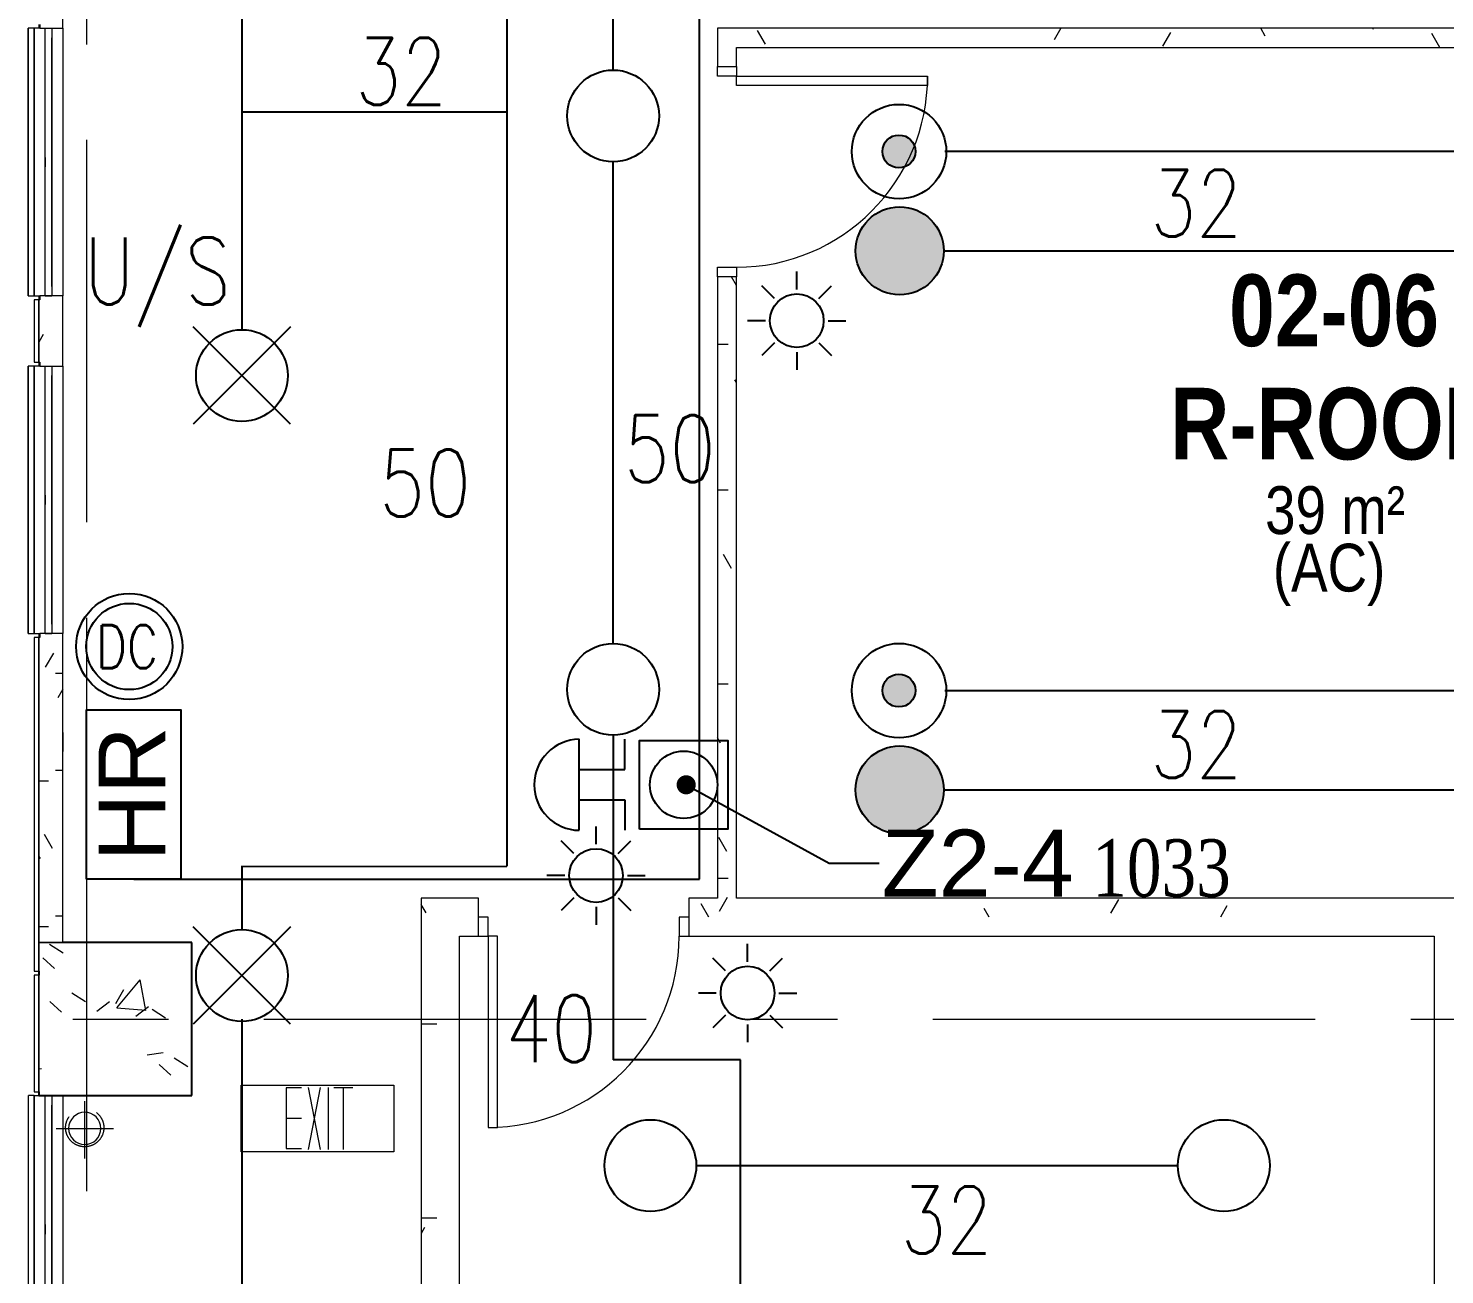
# Model space of a CAD drawing. Header units: millimetres. Extents: x -282761 to 137668, y -273845 to 94451.
# Drawn here: x 81901 to 89311, y -54962 to -48441 of the extents above; entities that cross this region are included whole.
import ezdxf

# ---------------------------------------------------------------- set-up
doc = ezdxf.new("R2010")
doc.units = ezdxf.units.MM
for name, pattern in [('BLK_2 - 1ST__2ND_STOREY_PLAN-archi clean_11 SEPT 2024$0$IDA - Grid Line', [3500, 2000, -500, 500, -500]), ('BLK_2 - 1ST__2ND_STOREY_PLAN-archi clean_11 SEPT 2024$0$IDA - Hidden 065', [537.5, 375, -162.5]), ('HIDDEN2', [4.7625, 3.175, -1.5875])]:
    doc.linetypes.add(name, pattern=pattern)
for name, color, linetype in [('ADRESS', 42, 'Continuous'), ('M-_FIRESPRK_T-', 7, 'Continuous'), ('M-_SPRKBEAM_E-', 12, 'HIDDEN2'), ('M-_SPRKPIEX_E-', 1, 'Continuous'), ('M-FIRE----_E-', 12, 'Continuous'), ('M-FIRE----_E- @ 1', 12, 'Continuous'), ('M-HOSEREEL_E-', 1, 'Continuous'), ('M_HR PIPE', 3, 'Continuous'), ('ROOMNAME', 7, 'Continuous'), ('ZONENAME', 152, 'Continuous')]:
    doc.layers.add(name, color=color, linetype=linetype)
for name, color, linetype, lineweight in [('BLK_2 - 1ST__2ND_STOREY_PLAN-archi clean_11 SEPT 2024$0$0-1', 8, 'Continuous', 5), ('BLK_2 - 1ST__2ND_STOREY_PLAN-archi clean_11 SEPT 2024$0$1599_DB_A_BLK2_HQ_R21-2ND STOREY 20230517--$0$A-_DETA----_ED-1', 8, 'Continuous', 9), ('BLK_2 - 1ST__2ND_STOREY_PLAN-archi clean_11 SEPT 2024$0$1599_DB_A_BLK2_HQ_R21-2ND STOREY 20230517--$0$A-_DOOR----_E', 8, 'Continuous', 9), ('BLK_2 - 1ST__2ND_STOREY_PLAN-archi clean_11 SEPT 2024$0$1599_DB_A_BLK2_HQ_R21-2ND STOREY 20230517--$0$A-_GENM----_M', 8, 'Continuous', 9), ('BLK_2 - 1ST__2ND_STOREY_PLAN-archi clean_11 SEPT 2024$0$1599_DB_A_BLK2_HQ_R21-2ND STOREY 20230517--$0$A-_WALL----_H-1', 8, 'Continuous', 9), ('BLK_2 - 1ST__2ND_STOREY_PLAN-archi clean_11 SEPT 2024$0$1599_DB_A_BLK2_HQ_R21-2ND STOREY 20230517--$0$A-_WALL----_H-2', 8, 'Continuous', 9), ('BLK_2 - 1ST__2ND_STOREY_PLAN-archi clean_11 SEPT 2024$0$1599_DB_A_BLK2_HQ_R21-2ND STOREY 20230517--$0$A-_WIND----_E', 8, 'Continuous', 9), ('BLK_2 - 1ST__2ND_STOREY_PLAN-archi clean_11 SEPT 2024$0$1599_DB_A_BLK2_HQ_R21-2ND STOREY 20230517--$0$E-_LIGT----_E', 8, 'Continuous', 9), ('BLK_2 - 1ST__2ND_STOREY_PLAN-archi clean_11 SEPT 2024$0$1599_DB_A_BLK2_HQ_R21-2ND STOREY 20230517--$0$S-_COLN----_E', 8, 'Continuous', 9), ('BLK_2 - 1ST__2ND_STOREY_PLAN-archi clean_11 SEPT 2024$0$_CATCHMENT_DRAIN', 8, 'Continuous', 0), ('BLK_2 - 1ST__2ND_STOREY_PLAN-archi clean_11 SEPT 2024$0$A-_DETA----_E-2', 8, 'BLK_2 - 1ST__2ND_STOREY_PLAN-archi clean_11 SEPT 2024$0$IDA - Hidden 065', 9), ('BLK_2 - 1ST__2ND_STOREY_PLAN-archi clean_11 SEPT 2024$0$A-_FLOR----_E', 8, 'Continuous', 9), ('BLK_2 - 1ST__2ND_STOREY_PLAN-archi clean_11 SEPT 2024$0$A-_GENM----_M', 8, 'Continuous', 9), ('BLK_2 - 1ST__2ND_STOREY_PLAN-archi clean_11 SEPT 2024$0$A-_WALL----_E', 8, 'Continuous', 9), ('BLK_2 - 1ST__2ND_STOREY_PLAN-archi clean_11 SEPT 2024$0$A-_WALL----_E-1', 8, 'Continuous', 18), ('BLK_2 - 1ST__2ND_STOREY_PLAN-archi clean_11 SEPT 2024$0$A-_WALL----_H-1', 8, 'Continuous', 9), ('BLK_2 - 1ST__2ND_STOREY_PLAN-archi clean_11 SEPT 2024$0$A-_WALL----_H-2', 8, 'Continuous', 9), ('BLK_2 - 1ST__2ND_STOREY_PLAN-archi clean_11 SEPT 2024$0$A-_WALLPRTN_E-1', 8, 'Continuous', 18), ('BLK_2 - 1ST__2ND_STOREY_PLAN-archi clean_11 SEPT 2024$0$A-_WIND----_E', 8, 'Continuous', 9), ('BLK_2 - 1ST__2ND_STOREY_PLAN-archi clean_11 SEPT 2024$0$M-_WATR----_E', 8, 'Continuous', 9), ('BLK_2 - 1ST__2ND_STOREY_PLAN-archi clean_11 SEPT 2024$0$M-_WATR----_E-1', 8, 'Continuous', 9), ('BLK_2 - 1ST__2ND_STOREY_PLAN-archi clean_11 SEPT 2024$0$S-_ANOTGRID_E-1', 8, 'BLK_2 - 1ST__2ND_STOREY_PLAN-archi clean_11 SEPT 2024$0$IDA - Grid Line', 9), ('BLK_2 - 1ST__2ND_STOREY_PLAN-archi clean_11 SEPT 2024$0$S-_COLN----_E', 8, 'Continuous', 9), ('BLK_2 - 1ST__2ND_STOREY_PLAN-archi clean_11 SEPT 2024$0$S-_COLN----_E-1', 8, 'Continuous', 25), ('BLK_2 - 1ST__2ND_STOREY_PLAN-archi clean_11 SEPT 2024$0$S-_COLN----_E-2', 8, 'Continuous', 9)]:
    doc.layers.add(name, color=color, linetype=linetype, lineweight=lineweight)
doc.styles.add('BLK_2 - 1ST__2ND_STOREY_PLAN_12  JUNE 2024$0$Arial Narrow_4', font='ARIALN.TTF', dxfattribs={"height": 375})
doc.styles.add('BLK_2 - 1ST__2ND_STOREY_PLAN_12  JUNE 2024$0$Arial Narrow_B_2', font='ARIALNB.TTF', dxfattribs={"height": 500})
doc.styles.add('Simplex', font='SIMPLEX.shx', dxfattribs={"width": 0.8, "height": 2.5})
doc.styles.get("Standard").update_dxf_attribs({"font": 'arial.ttf'})
doc.styles.add('TIME', font='times.ttf', dxfattribs={"width": 0.8})
doc.styles.add('TW_Romans', font='romans.shx', dxfattribs={"width": 0.8})
doc.dimstyles.new('ROOM', dxfattribs={"dimscale": 1000, "dimtxt": 0.18, "dimasz": 0.18, "dimexe": 0.18, "dimexo": 0.0625, "dimgap": 0.09, "dimtad": 0, "dimtih": 1, "dimtoh": 1, "dimdec": 0, "dimzin": 0, "dimdsep": 46, "dimtxsty": 'Standard', "dimblk": 'OBLIQUE', "dimcen": 0.09, "dimadec": 0, "dimazin": 0, "dimtfac": 1, "dimtdec": 0, "dimtofl": 0, "dimtmove": 0, "dimatfit": 3, "dimldrblk": 'DOT', "dimfxl": 1, "dimtolj": 1, "dimtzin": 0, "dimarcsym": 0})
pattern_1 = [(0, (-41522.25, -42727.71), (1016, 254), [83.82, -678.18, 83.82, -678.18, -4064]), (0, (-41522.25, -42727.71), (1016, 254), [-1524, 83.82, -1440.18, 83.82, -678.18, -1778]), (0, (-41522.25, -42727.71), (1016, 254), [-3810, 83.82, -424.18, 83.82, -1186.18]), (120, (-41141.25, -42600.71), (-727.9705, 752.8818), [83.82, -678.18, 83.82, -678.18, -4064]), (120, (-41141.25, -42600.71), (-727.9705, 752.8818), [-1524, 83.82, -1440.18, 83.82, -678.18, -1778]), (120, (-41141.25, -42600.71), (-727.9705, 752.8818), [-3810, 83.82, -424.18, 83.82, -1186.18]), (240, (-41014.25, -42092.71), (-288.0295, -1006.8818), [83.82, -678.18, 83.82, -678.18, -4064]), (240, (-41014.25, -42092.71), (-288.0295, -1006.8818), [-1524, 83.82, -1440.18, 83.82, -678.18, -1778]), (240, (-41014.25, -42092.71), (-288.0295, -1006.8818), [-3810, 83.82, -424.18, 83.82, -1186.18])]

# ---------------------------------------------------------------- blocks, each defined once
blk = doc.blocks.new('fire0101')
at = {"color": 0, "linetype": 'Continuous'}
blk.add_circle((0, 0), 100, dxfattribs=at)
blk = doc.blocks.new('Under B spk')
for p, q in [((318.2, -318.2), (-318.2, 318.2)), ((318.2, 318.2), (-318.2, -318.2))]:
    blk.add_line(p, q)
blk.add_circle((0, 0), 300)
blk = doc.blocks.new('Call Point')
at = {"layer": 'M-FIRE----_E-'}
blk.add_lwpolyline([(-231.3, 462.7), (231.3, 462.7), (231.3, 0), (-231.3, 0)], close=True, dxfattribs=at)
for radius in [176.3, 13.1]:
    blk.add_circle((0, 231.3), radius, dxfattribs=at)
blk = doc.blocks.new('Alarm Bell')
at = {"layer": 'M-FIRE----_E-'}
for p, q in [((-238.2, 0), (238.2, 0)), ((79.4, 0), (79.4, -238.2)), ((-79.4, 0), (-79.4, -238.2)), ((-79.4, -238.2), (-238.2, -238.2)), ((79.4, -238.2), (238.2, -238.2))]:
    blk.add_line(p, q, dxfattribs=at)
blk.add_arc((0, -2.9), 238.2, 0.69701, 179.30299, dxfattribs=at)
blk = doc.blocks.new('*U15')
at = {"layer": 'M-FIRE----_E-'}
blk.add_line((-33.1, -33.1), (33.1, 33.1), dxfattribs=at)
blk = doc.blocks.new('*U14')
at = {"layer": 'M-FIRE----_E-', "color": 0, "linetype": 'ByBlock', "lineweight": -2, "transparency": 16777216}
for p, rotation in [((31604, 13668.6), 45), ((31455.1, 13606.9), 90), ((31393.4, 13458), 135), ((31814.6, 13458), 315.0000000000001), ((31455.1, 13309.1), 180), ((31752.9, 13309.1), 270), ((31604, 13247.4), 225.0000000000001)]:
    blk.add_blockref('*U15', p, dxfattribs=dict(at, rotation=rotation))
blk.add_blockref('*U15', (31752.9, 13606.9), dxfattribs=at)
blk = doc.blocks.new('Strobe Light')
at = {"layer": 'M-FIRE----_E-'}
blk.add_circle((0, 0), 140.4, dxfattribs=at)
blk.add_blockref('*U14', (-31604, -13458), dxfattribs=at)
blk = doc.blocks.new('Extinguisher')
at = {"layer": 'M-FIRE----_E-'}
for radius in [185.1, 150.3]:
    blk.add_circle((0, 0), radius, dxfattribs=at)
at = {"color": 7, "style": 'TW_Romans', "width": 0.8}
blk.add_text('DC', height=150, dxfattribs=at).set_placement((-116.1, -75.7))
blk = doc.blocks.new('_Dot')
at = {"color": 0, "linetype": 'ByBlock', "lineweight": -2}
blk.add_line((-0.5, 0), (-1, 0), dxfattribs=at)
at = {"color": 0, "linetype": 'ByBlock', "const_width": 0.5}
blk.add_lwpolyline([(-0.25, 0, 1), (0.25, 0, 1)], format="xyb", close=True, dxfattribs=at)
blk = doc.blocks.new('_Oblique')
at = {"color": 0, "linetype": 'ByBlock', "lineweight": -2}
blk.add_line((-0.5, -0.5), (0.5, 0.5), dxfattribs=at)
blk = doc.blocks.new('HR')
at = {"layer": 'M-HOSEREEL_E-'}
blk.add_lwpolyline([(-443.4, 492.4), (443.4, 492.4), (443.4, 0), (-443.4, 0)], close=True, dxfattribs=at)
blk.add_text('HR', height=350, dxfattribs=at).set_placement((-350, 80))
blk = doc.blocks.new('SPK CONCEALED')
h = blk.add_hatch(color=256)
h.dxf.hatch_style = 1
h.paths.add_polyline_path([(240, 0, 1), (-240, 0, 1)])
at = {"color": 0, "linetype": 'Continuous'}
blk.add_circle((0, 0), 240, dxfattribs=at)
blk = doc.blocks.new('ROYAL')
at = {"ltscale": 0.1}
h = blk.add_hatch(color=1, dxfattribs=at)
h.dxf.hatch_style = 1
h.paths.add_polyline_path([(17, 0.1, 1), (-17.1, 0.1, 1)])
at = {"layer": 'M-_SPRKPIEX_E-', "ltscale": 0.1}
for centre, radius in [((0, 0), 48.8), ((-0.1, 0.1), 17)]:
    blk.add_circle(centre, radius, dxfattribs=at)
blk = doc.blocks.new('BLK_2 - 1ST__2ND_STOREY_PLAN-archi clean_11 SEPT 2024$0$IDA - Casement w Top Hung - 2 Panels - 1400L X 1800H - B2-AW01-3560558-BLK 2 2ND STOREY PLAN')
at = {"layer": 'BLK_2 - 1ST__2ND_STOREY_PLAN-archi clean_11 SEPT 2024$0$A-_WIND----_E'}
for p, q in [((-700, 17.5), (700, 17.5)), ((-700, 17.5), (-700, -17.5)), ((-650, 17.5), (-615, 17.5)), ((-650, 17.5), (-25, 17.5)), ((-650, 17.5), (650, 17.5)), ((-650, 17.5), (650, 17.5)), ((-615, 17.5), (-35, 17.5)), ((-615, 17.5), (-60, 17.5)), ((-35, 17.5), (0, 17.5)), ((25, 17.5), (-24.9, 17.5)), ((0, 17.5), (35, 17.5)), ((25, 17.5), (650, 17.5)), ((35, 17.5), (615, 17.5)), ((60, 17.5), (615, 17.5)), ((615, 17.5), (650, 17.5)), ((700, 17.5), (700, -17.5)), ((700, -17.5), (-700, -17.5)), ((-615, -17.5), (-650, -17.5)), ((-25, -17.5), (-650, -17.5)), ((650, -17.5), (-650, -17.5)), ((-650, -17.5), (650, -17.5)), ((-35, -17.5), (-615, -17.5)), ((-60, -17.5), (-615, -17.5)), ((0, -17.5), (-35, -17.5)), ((25, -17.5), (-24.9, -17.5)), ((35, -17.5), (0, -17.5)), ((650, -17.5), (25, -17.5)), ((615, -17.5), (35, -17.5)), ((615, -17.5), (60, -17.5)), ((650, -17.5), (615, -17.5))]:
    blk.add_line(p, q, dxfattribs=at)
blk = doc.blocks.new('BLK_2 - 1ST__2ND_STOREY_PLAN-archi clean_11 SEPT 2024$0$Wall Motif - Type 1-2673879-BLK 2 2ND STOREY PLAN')
at = {"layer": 'BLK_2 - 1ST__2ND_STOREY_PLAN-archi clean_11 SEPT 2024$0$A-_GENM----_M'}
for p, q in [((-575, 105), (825, 105)), ((-575, 105), (-575, 75)), ((825, 75), (-575, 75)), ((-525, 105), (81.1, 105)), ((81.1, 75), (-525, 75)), ((-481.1, 105), (125, 105)), ((-481.1, 105), (731.1, 105)), ((125, 75), (-481.1, 75)), ((731.1, 75), (-481.1, 75)), ((125, 105), (731.1, 105)), ((731.1, 75), (125, 75)), ((168.9, 105), (775, 105)), ((775, 75), (168.9, 75)), ((825, 75), (825, 105))]:
    blk.add_line(p, q, dxfattribs=at)
blk = doc.blocks.new('BLK_2 - 1ST__2ND_STOREY_PLAN-archi clean_11 SEPT 2024$0$1599_DB_A_BLK2_HQ_R21_rvt-2-BLK 2 2ND STOREY PLAN')
at = {"layer": 'BLK_2 - 1ST__2ND_STOREY_PLAN-archi clean_11 SEPT 2024$0$A-_WALL----_H-1'}
h = blk.add_hatch(dxfattribs=at)
h.set_pattern_fill('FP_3', color=256, style=0, pattern_type=2)
h.set_pattern_definition([(0, (-351, -466.1), (1016, 254), [83.82, -678.18, 83.82, -678.18, -4064]), (0, (-351, -466.1), (1016, 254), [-1524, 83.82, -1440.18, 83.82, -678.18, -1778]), (0, (-351, -466.1), (1016, 254), [-3810, 83.82, -424.18, 83.82, -1186.18]), (120, (30, -339.1), (-727.97045, 752.8818), [83.82, -678.18, 83.82, -678.18, -4064]), (120, (30, -339.1), (-727.97045, 752.8818), [-1524, 83.82, -1440.18, 83.82, -678.18, -1778]), (120, (30, -339.1), (-727.97045, 752.8818), [-3810, 83.82, -424.18, 83.82, -1186.18]), (240, (157, 168.9), (-288.02955, -1006.8818), [83.82, -678.18, 83.82, -678.18, -4064]), (240, (157, 168.9), (-288.02955, -1006.8818), [-1524, 83.82, -1440.18, 83.82, -678.18, -1778]), (240, (157, 168.9), (-288.02955, -1006.8818), [-3810, 83.82, -424.18, 83.82, -1186.18])])
h.paths.add_polyline_path([(-138787.4, -96418.5), (-138687.4, -96418.5), (-138687.4, -95418.5), (-138787.4, -95418.5), (-138787.4, -96347)])
at = {"layer": 'BLK_2 - 1ST__2ND_STOREY_PLAN-archi clean_11 SEPT 2024$0$A-_WALL----_H-2'}
h = blk.add_hatch(dxfattribs=at)
h.set_pattern_fill('FP_3', color=256, style=0, pattern_type=2)
h.set_pattern_definition([(0, (0, 0), (1016, 254), [83.82, -678.18, 83.82, -678.18, -4064]), (0, (0, 0), (1016, 254), [-1524, 83.82, -1440.18, 83.82, -678.18, -1778]), (0, (0, 0), (1016, 254), [-3810, 83.82, -424.18, 83.82, -1186.18]), (120, (381, 127), (-727.97045, 752.8818), [83.82, -678.18, 83.82, -678.18, -4064]), (120, (381, 127), (-727.97045, 752.8818), [-1524, 83.82, -1440.18, 83.82, -678.18, -1778]), (120, (381, 127), (-727.97045, 752.8818), [-3810, 83.82, -424.18, 83.82, -1186.18]), (240, (508, 635), (-288.02955, -1006.8818), [83.82, -678.18, 83.82, -678.18, -4064]), (240, (508, 635), (-288.02955, -1006.8818), [-1524, 83.82, -1440.18, 83.82, -678.18, -1778]), (240, (508, 635), (-288.02955, -1006.8818), [-3810, 83.82, -424.18, 83.82, -1186.18])])
h.paths.add_polyline_path([(-139103.9, -95952.4), (-139011.4, -95952.4), (-139011.4, -94335.7), (-139131.4, -94335.8), (-139131.4, -94355.7), (-139136.4, -94355.7), (-139136.4, -95952.4)])
h.paths.add_polyline_path([(-139011.4, -92935.7), (-139011.4, -92569), (-139131.4, -92569), (-139131.4, -92589), (-139136.4, -92589.9), (-139136.4, -92915.7), (-139131.4, -92915.7), (-139131.4, -92935.7), (-139069.1, -92935.7)])
h.paths.add_polyline_path([(-139131.4, -91169), (-139011.4, -91169), (-139011.4, -90802.4), (-139131.4, -90802.8), (-139131.4, -90822.4), (-139136.4, -90823.2), (-139136.4, -91149), (-139131.4, -91149.4)])
at = {"layer": 'BLK_2 - 1ST__2ND_STOREY_PLAN-archi clean_11 SEPT 2024$0$S-_COLN----_E-2'}
h = blk.add_hatch(dxfattribs=at)
h.set_pattern_fill('FP_40', color=256, style=0, pattern_type=2)
h.set_pattern_definition([(50, (0, 0), (1821.841, -159.39), [190.5, -2095.5]), (355, (0, 0), (-352.428, 1910.567), [152.4, -1676.4]), (100.451, (151.8, -13.3), (1469.426, 1751.166), [161.9, -1780.901]), (46.184, (0, 508), (2710.79, -420.428), [285.75, -3143.25]), (96.636, (226, 473), (2374.026, 2474.276), [242.85, -2671.35]), (351.184, (0, 508), (2374.05, 2474.253), [228.6, -2514.6]), (21, (254, 381), (1516.143, -1022.652), [190.5, -2095.5]), (326, (254, 381), (618.02, 1841.88), [152.4, -1676.4]), (71.451, (380.3, 295.8), (2134.171, 819.212), [161.9, -1780.901]), (37.5, (0, 0), (30.886, 845.5504), [83.82, -1572.26, 83.82, -1617.98, -1682.75]), (37.5, (0, 0), (30.886, 845.5504), [-3357.88, 83.82, -1598.93]), (7.5, (0, 0), (668.1966, 1001.8057), [83.82, -886.46, 83.82, -1534.16, -641.35]), (7.5, (0, 0), (668.1966, 1001.8057), [-2588.26, 83.82, -557.53]), (327.5, (-566.4, 0), (1355.9093, -57.2896), [83.82, -551.18, 83.82, -1897.38, -2628.9]), (327.5, (-566.4, 0), (1355.9093, -57.2896), [-2616.2, 83.82, -2545.08]), (317.5, (-820.4, 0), (1481.293, 254.266), [83.82, -741.68, 83.82, -1231.9, -1866.9]), (317.5, (-820.4, 0), (1481.293, 254.266), [-2141.22, 83.82, -1783.08])])
h.paths.add_polyline_path([(-138336.4, -96752.4), (-138336.4, -95952.4), (-139136.4, -95952.4), (-139136.4, -96752.4), (-139011.4, -96752.4)])
at = {"layer": 'BLK_2 - 1ST__2ND_STOREY_PLAN-archi clean_11 SEPT 2024$0$A-_FLOR----_E'}
for p, q in [((-139136.4, -91149), (-139136.4, -91169)), ((-139136.4, -92569), (-139136.4, -92589)), ((-139136.4, -92589), (-139136.4, -92915.7)), ((-139136.4, -92915.7), (-139136.4, -92935.7)), ((-139136.4, -94335.7), (-139136.4, -94355.7)), ((-139136.4, -94355.7), (-139136.4, -95952.4)), ((-139136.4, -95952.4), (-139136.4, -96752.4))]:
    blk.add_line(p, q, dxfattribs=at)
at = {"layer": 'BLK_2 - 1ST__2ND_STOREY_PLAN-archi clean_11 SEPT 2024$0$A-_WALL----_E'}
for p, q in [((-139131.4, -91169), (-139161.4, -91169)), ((-139161.4, -92569), (-139161.4, -91169)), ((-139131.4, -91169), (-139011.4, -91169)), ((-139011.4, -91169), (-139011.4, -92569)), ((-139161.4, -92569), (-139131.4, -92569)), ((-139136.4, -92589), (-139136.4, -92915.7)), ((-139136.4, -92915.7), (-139136.4, -92589)), ((-139011.4, -92569), (-139131.4, -92569)), ((-139131.4, -92935.7), (-139161.4, -92935.7)), ((-139161.4, -94335.7), (-139161.4, -92935.7)), ((-139131.4, -92935.7), (-139011.4, -92935.7)), ((-139011.4, -92935.7), (-139011.4, -94335.7)), ((-139161.4, -94335.7), (-139131.4, -94335.7)), ((-139136.4, -94355.7), (-139136.4, -95952.4)), ((-139136.4, -95952.4), (-139136.4, -94355.7)), ((-139011.4, -94335.7), (-139131.4, -94335.7)), ((-139136.4, -95952.4), (-139011.4, -95952.4)), ((-139136.4, -96102.4), (-139136.4, -95952.4)), ((-139136.4, -96732.4), (-139136.4, -96122.4)), ((-139161.4, -96752.4), (-139011.4, -96752.4)), ((-139161.4, -98152.4), (-139161.4, -96752.4)), ((-139011.4, -96752.4), (-139011.4, -98152.4))]:
    blk.add_line(p, q, dxfattribs=at)
at = {"layer": 'BLK_2 - 1ST__2ND_STOREY_PLAN-archi clean_11 SEPT 2024$0$A-_WALL----_E-1'}
for p, q in [((-139011.4, -91169), (-139011.4, -90802.4)), ((-139131.4, -91149), (-139131.4, -91169)), ((-139131.4, -91169), (-139011.4, -91169)), ((-139131.4, -92589), (-139161.4, -92589)), ((-139161.4, -92589), (-139161.4, -92915.7)), ((-139011.4, -92569), (-139131.4, -92569)), ((-139131.4, -92569), (-139131.4, -92589)), ((-139011.4, -92935.7), (-139011.4, -92569)), ((-139161.4, -92915.7), (-139131.4, -92915.7)), ((-139131.4, -92915.7), (-139131.4, -92935.7)), ((-139131.4, -92935.7), (-139011.4, -92935.7)), ((-139131.4, -94355.7), (-139161.4, -94355.7)), ((-139161.4, -94355.7), (-139161.4, -96102.4)), ((-139011.4, -94335.7), (-139131.4, -94335.7)), ((-139131.4, -94335.7), (-139131.4, -94355.7)), ((-139011.4, -95952.4), (-139011.4, -94335.7)), ((-139161.4, -96102.4), (-139136.4, -96102.4)), ((-139161.4, -96122.4), (-139161.4, -96732.4)), ((-139136.4, -96122.4), (-139161.4, -96122.4)), ((-139161.4, -96732.4), (-139136.4, -96732.4))]:
    blk.add_line(p, q, dxfattribs=at)
at = {"layer": 'BLK_2 - 1ST__2ND_STOREY_PLAN-archi clean_11 SEPT 2024$0$A-_WALLPRTN_E-1'}
for p, q in [((-139011.4, -94852.4), (-139011.4, -94952.4)), ((-138436.4, -95952.4), (-138336.4, -95952.4))]:
    blk.add_line(p, q, dxfattribs=at)
at = {"layer": 'BLK_2 - 1ST__2ND_STOREY_PLAN-archi clean_11 SEPT 2024$0$S-_COLN----_E'}
for p, q in [((-139011.4, -95952.4), (-139136.4, -95952.4)), ((-139136.4, -95952.4), (-139136.4, -96102.4)), ((-139136.4, -96122.4), (-139136.4, -96732.4))]:
    blk.add_line(p, q, dxfattribs=at)
at = {"layer": 'BLK_2 - 1ST__2ND_STOREY_PLAN-archi clean_11 SEPT 2024$0$S-_COLN----_E-1'}
for p, q in [((-138336.4, -95952.4), (-139011.4, -95952.4)), ((-138336.4, -96752.4), (-138336.4, -95952.4)), ((-139136.4, -96102.4), (-139136.4, -96122.4)), ((-139136.4, -96732.4), (-139136.4, -96752.4)), ((-139136.4, -96752.4), (-138336.4, -96752.4))]:
    blk.add_line(p, q, dxfattribs=at)
at = {"layer": 'BLK_2 - 1ST__2ND_STOREY_PLAN-archi clean_11 SEPT 2024$0$A-_GENM----_M', "rotation": 90}
for p in [(-139086.4, -91994), (-139086.4, -93760.7)]:
    blk.add_blockref('BLK_2 - 1ST__2ND_STOREY_PLAN-archi clean_11 SEPT 2024$0$Wall Motif - Type 1-2673879-BLK 2 2ND STOREY PLAN', p, dxfattribs=at)
at = {"layer": 'BLK_2 - 1ST__2ND_STOREY_PLAN-archi clean_11 SEPT 2024$0$A-_WIND----_E', "rotation": 90}
for p in [(-139086.6, -91869), (-139086.6, -93635.7), (-139086.6, -97452.4)]:
    blk.add_blockref('BLK_2 - 1ST__2ND_STOREY_PLAN-archi clean_11 SEPT 2024$0$IDA - Casement w Top Hung - 2 Panels - 1400L X 1800H - B2-AW01-3560558-BLK 2 2ND STOREY PLAN', p, dxfattribs=at)
blk = doc.blocks.new('BLK_2 - 1ST__2ND_STOREY_PLAN-archi clean_11 SEPT 2024$0$1599_DB_A_BLK2_HQ_R21-2ND STOREY 20230517--$0$IDA - F - Single - Swing - 1100L X 2200H - B2-TD01-3240952-LINKVIEW_BLK2_2ND STOREY')
at = {"layer": 'BLK_2 - 1ST__2ND_STOREY_PLAN-archi clean_11 SEPT 2024$0$1599_DB_A_BLK2_HQ_R21-2ND STOREY 20230517--$0$A-_DOOR----_E'}
for p, q in [((-550, 50), (-500, 50)), ((-500, 50), (-500, -50)), ((500, 50), (550, 50)), ((500, -50), (500, 50)), ((-500, -50), (-550, -50)), ((450, -50), (500, -50)), ((450, -1050), (450, -50)), ((500, -50), (500, -1050)), ((550, -50), (500, -50)), ((500, -1050), (450, -1050))]:
    blk.add_line(p, q, dxfattribs=at)
blk.add_arc((500, -50), 1000, 180, 270, dxfattribs=at)
blk = doc.blocks.new('BLK_2 - 1ST__2ND_STOREY_PLAN-archi clean_11 SEPT 2024$0$1599_DB_A_BLK2_HQ_R21-2ND STOREY 20230517--$0$IDA - F - Single - Swing - 1100L X 2200H - B2-TD01-3240950-LINKVIEW_BLK2_2ND STOREY')
at = {"layer": 'BLK_2 - 1ST__2ND_STOREY_PLAN-archi clean_11 SEPT 2024$0$1599_DB_A_BLK2_HQ_R21-2ND STOREY 20230517--$0$A-_DOOR----_E'}
for p, q in [((500, 1050), (450, 1050)), ((450, 1050), (450, 50)), ((500, 50), (500, 1050)), ((-500, 50), (-550, 50)), ((-500, -50), (-500, 50)), ((450, 50), (500, 50)), ((550, 50), (500, 50)), ((500, 50), (500, -50)), ((-550, -50), (-500, -50)), ((500, -50), (550, -50))]:
    blk.add_line(p, q, dxfattribs=at)
blk.add_arc((500, 50), 1000, 90, 180, dxfattribs=at)
blk = doc.blocks.new('BLK_2 - 1ST__2ND_STOREY_PLAN-archi clean_11 SEPT 2024$0$1599_DB_A_BLK2_HQ_R21-2ND STOREY 20230517--$0$Wall Motif - Type 1-2673879-LINKVIEW_BLK2_2ND STOREY')
at = {"layer": 'BLK_2 - 1ST__2ND_STOREY_PLAN-archi clean_11 SEPT 2024$0$1599_DB_A_BLK2_HQ_R21-2ND STOREY 20230517--$0$A-_GENM----_M'}
for p, q in [((-575, 105), (825, 105)), ((-575, 105), (-575, 75)), ((825, 75), (-575, 75)), ((825, 75), (825, 105))]:
    blk.add_line(p, q, dxfattribs=at)
blk = doc.blocks.new('BLK_2 - 1ST__2ND_STOREY_PLAN-archi clean_11 SEPT 2024$0$1599_DB_A_BLK2_HQ_R21-2ND STOREY 20230517--$0$IDA - Casement w Top Hung - 2 Panels - 1400L X 1800H - B2-AW01-3560558-LINKVIEW_BLK2_2ND STOREY')
at = {"layer": 'BLK_2 - 1ST__2ND_STOREY_PLAN-archi clean_11 SEPT 2024$0$1599_DB_A_BLK2_HQ_R21-2ND STOREY 20230517--$0$A-_WIND----_E'}
for p, q in [((-700, 17.5), (700, 17.5)), ((-700, 17.5), (-700, -17.5)), ((700, 17.5), (700, -17.5)), ((700, -17.5), (-700, -17.5))]:
    blk.add_line(p, q, dxfattribs=at)
blk = doc.blocks.new('BLK_2 - 1ST__2ND_STOREY_PLAN-archi clean_11 SEPT 2024$0$1599_DB_A_BLK2_HQ_R21-2ND STOREY 20230517--$0$IDA - Exit Sign - IDA - Exit Sign - One Side-2587573-LINKVIEW_BLK2_2ND STOREY')
at = {"layer": 'BLK_2 - 1ST__2ND_STOREY_PLAN-archi clean_11 SEPT 2024$0$1599_DB_A_BLK2_HQ_R21-2ND STOREY 20230517--$0$A-_DETA----_ED-1'}
for p, q in [((-163.9, -115.1), (-163.9, -432.5)), ((-83.9, -115.1), (-163.9, -115.1)), ((-48.9, -112.8), (14, -437.8)), ((14, -112.8), (-48.9, -437.8)), ((55.1, -112.8), (55.1, -437.8)), ((185.1, -115.3), (85.1, -115.3)), ((135.1, -115.3), (135.1, -437.8)), ((-83.9, -275), (-163.9, -275)), ((-163.9, -432.5), (-83.9, -432.5))]:
    blk.add_line(p, q, dxfattribs=at)
at = {"layer": 'BLK_2 - 1ST__2ND_STOREY_PLAN-archi clean_11 SEPT 2024$0$1599_DB_A_BLK2_HQ_R21-2ND STOREY 20230517--$0$E-_LIGT----_E'}
for p, q in [((-400, -450), (-400, -100)), ((-400, -100), (400, -100)), ((400, -100), (400, -450)), ((400, -450), (-400, -450))]:
    blk.add_line(p, q, dxfattribs=at)
blk = doc.blocks.new('BLK_2 - 1ST__2ND_STOREY_PLAN-archi clean_11 SEPT 2024')
at = {"layer": 'BLK_2 - 1ST__2ND_STOREY_PLAN-archi clean_11 SEPT 2024$0$1599_DB_A_BLK2_HQ_R21-2ND STOREY 20230517--$0$A-_WALL----_H-1'}
h = blk.add_hatch(dxfattribs=at)
h.set_pattern_fill('FP_3', color=256, style=0, pattern_type=2)
h.set_pattern_definition(pattern_1)
h.paths.add_polyline_path([(-49346.5, -92935.7), (-49226.5, -92935.7), (-49226.5, -92569), (-49346.5, -92569), (-49346.5, -92589), (-49351.5, -92589), (-49351.5, -92915.7), (-49346.5, -92915.7)], flags=0)
at = {"layer": 'BLK_2 - 1ST__2ND_STOREY_PLAN-archi clean_11 SEPT 2024$0$1599_DB_A_BLK2_HQ_R21-2ND STOREY 20230517--$0$A-_WALL----_H-2'}
h = blk.add_hatch(dxfattribs=at)
h.set_pattern_fill('FP_3', color=256, style=0, pattern_type=2)
h.set_pattern_definition(pattern_1)
h.paths.add_polyline_path([(-45751.5, -91369), (-45701.5, -91369), (-45701.5, -91269), (-45801.5, -91269), (-45801.5, -91369)], flags=0)
h = blk.add_hatch(dxfattribs=at)
h.set_pattern_fill('FP_3', color=256, style=0, pattern_type=2)
h.set_pattern_definition(pattern_1)
h.paths.add_polyline_path([(-45801.5, -95819), (-45701.5, -95819), (-45701.5, -95619), (-45801.5, -95619), (-45801.5, -95769)], flags=0)
h = blk.add_hatch(dxfattribs=at)
h.set_pattern_fill('FP_3', color=256, style=0, pattern_type=2)
h.set_pattern_definition(pattern_1)
h.paths.add_polyline_path([(-45951.5, -95819), (-45801.5, -95819), (-45801.5, -95719), (-45951.5, -95719), (-45951.5, -95769)], flags=0)
at = {"layer": 'BLK_2 - 1ST__2ND_STOREY_PLAN-archi clean_11 SEPT 2024$0$1599_DB_A_BLK2_HQ_R21-2ND STOREY 20230517--$0$S-_COLN----_E'}
h = blk.add_hatch(dxfattribs=at)
h.set_pattern_fill('FP_3', color=256, style=0, pattern_type=2)
h.set_pattern_definition(pattern_1)
h.paths.add_polyline_path([(-49346.5, -91169), (-49226.5, -91169), (-49226.5, -90802.4), (-49346.5, -90802.4), (-49346.5, -90822.4), (-49351.5, -90822.4), (-49351.5, -91149), (-49346.5, -91149)], flags=0)
h = blk.add_hatch(dxfattribs=at)
h.set_pattern_fill('FP_3', color=256, style=0, pattern_type=2)
h.set_pattern_definition(pattern_1)
h.paths.add_polyline_path([(-38963.2, -91269), (-36851.5, -91269), (-36851.5, -91169), (-45801.5, -91169), (-45801.5, -91269), (-45701.5, -91269)], flags=0)
h = blk.add_hatch(dxfattribs=at)
h.set_pattern_fill('FP_3', color=256, style=0, pattern_type=2)
h.set_pattern_definition(pattern_1)
h.paths.add_polyline_path([(-45701.5, -94519), (-45701.5, -92469), (-45801.5, -92469), (-45801.5, -94519), (-45751.5, -94519)], flags=0)
h = blk.add_hatch(dxfattribs=at)
h.set_pattern_fill('FP_3', color=256, style=0, pattern_type=2)
h.set_pattern_definition(pattern_1)
h.paths.add_polyline_path([(-49351.5, -95952.4), (-49226.5, -95952.4), (-49226.5, -94335.7), (-49346.5, -94335.7), (-49346.5, -94355.7), (-49351.5, -94355.7), (-49351.5, -95549.5)], flags=0)
h = blk.add_hatch(dxfattribs=at)
h.set_pattern_fill('FP_3', color=256, style=0, pattern_type=2)
h.set_pattern_definition(pattern_1)
h.paths.add_polyline_path([(-45701.5, -95619), (-45701.5, -94519), (-45801.5, -94519), (-45801.5, -95619)], flags=0)
h = blk.add_hatch(dxfattribs=at)
h.set_pattern_fill('FP_3', color=256, style=0, pattern_type=2)
h.set_pattern_definition(pattern_1)
h.paths.add_polyline_path([(-47251.5, -98944), (-47251.5, -95719), (-47351.5, -95719), (-47351.5, -98944)], flags=0)
h = blk.add_hatch(dxfattribs=at)
h.set_pattern_fill('FP_3', color=256, style=0, pattern_type=2)
h.set_pattern_definition(pattern_1)
h.paths.add_polyline_path([(-47051.5, -95819), (-47051.5, -95719), (-47251.5, -95719), (-47251.5, -95819)], flags=0)
h = blk.add_hatch(dxfattribs=at)
h.set_pattern_fill('FP_3', color=256, style=0, pattern_type=2)
h.set_pattern_definition(pattern_1)
h.paths.add_polyline_path([(-36851.5, -95819), (-36851.5, -95719), (-45701.5, -95719), (-45701.5, -95819), (-38963.2, -95819)], flags=0)
h = blk.add_hatch(dxfattribs=at)
h.set_pattern_fill('FP_1', color=256, style=0, pattern_type=2)
h.set_pattern_definition([(50, (-41522.3, -42727.7), (1821.84, -159.39), [190.5, -2095.5]), (355, (-41522.3, -42727.7), (-352.43, 1910.57), [152.4, -1676.4]), (100.451, (-41370.4, -42741), (1469.426, 1751.166), [161.9, -1780.9]), (46.184, (-41522.3, -42219.7), (2710.79, -420.43), [285.75, -3143.25]), (96.636, (-41296.4, -42254.7), (2374.03, 2474.28), [242.85, -2671.35]), (351.184, (-41522.3, -42219.7), (2374.05, 2474.25), [228.6, -2514.6]), (21, (-41268.3, -42346.7), (1516.143, -1022.65), [190.5, -2095.5]), (326, (-41268.3, -42346.7), (618.02, 1841.88), [152.4, -1676.4]), (71.451, (-41141.9, -42432), (2134.17, 819.21), [161.9, -1780.9]), (37.5, (-41522.25, -42727.7), (30.886, 845.55), [83.82, -1572.26, 83.82, -1617.98, -1682.75]), (37.5, (-41522.25, -42727.7), (30.886, 845.55), [-3357.88, 83.82, -1598.93]), (7.5, (-41522.25, -42727.7), (668.197, 1001.806), [83.82, -886.46, 83.82, -1534.16, -641.35]), (7.5, (-41522.25, -42727.7), (668.197, 1001.806), [-2588.26, 83.82, -557.53]), (327.5, (-42088.7, -42727.7), (1355.909, -57.29), [83.82, -551.18, 83.82, -1897.38, -2628.9]), (327.5, (-42088.7, -42727.7), (1355.909, -57.29), [-2616.2, 83.82, -2545.08]), (317.5, (-42342.7, -42727.7), (1481.293, 254.266), [83.82, -741.68, 83.82, -1231.9, -1866.9]), (317.5, (-42342.7, -42727.7), (1481.293, 254.266), [-2141.22, 83.82, -1783.08])])
h.paths.add_polyline_path([(-49319.3, -96752.4), (-48551.5, -96752.4), (-48551.5, -95952.4), (-49351.5, -95952.4), (-49351.5, -96752.4)], flags=0)
for p, q in [((-49376.5, -92569), (-49376.5, -91169)), ((-49226.5, -91169), (-49226.5, -92569)), ((-45801.5, -91169), (-45801.5, -91369)), ((-36751.5, -91169), (-45801.5, -91169)), ((-45701.5, -91369), (-45701.5, -91269)), ((-45701.5, -91269), (-36851.5, -91269)), ((-45801.5, -91369), (-45701.5, -91369)), ((-45701.5, -92469), (-45801.5, -92469)), ((-45801.5, -92469), (-45801.5, -95719)), ((-45701.5, -95719), (-45701.5, -92469)), ((-49376.5, -92569), (-49346.5, -92569)), ((-49376.5, -92589), (-49376.5, -92915.7)), ((-49346.5, -92589), (-49376.5, -92589)), ((-49351.5, -92569), (-49351.5, -92589)), ((-49351.5, -92589), (-49351.5, -92915.7)), ((-49346.5, -92569), (-49346.5, -92589)), ((-49319.3, -92569), (-49346.5, -92569)), ((-49226.5, -92569), (-49284.3, -92569)), ((-49226.5, -92935.7), (-49226.5, -92569)), ((-49376.5, -92915.7), (-49346.5, -92915.7)), ((-49351.5, -92915.7), (-49351.5, -92935.7)), ((-49346.5, -92915.7), (-49346.5, -92935.7)), ((-49376.5, -94335.7), (-49376.5, -92935.7)), ((-49346.5, -92935.7), (-49376.5, -92935.7)), ((-49346.5, -92935.7), (-49319.3, -92935.7)), ((-49284.3, -92935.7), (-49226.5, -92935.7)), ((-49226.5, -92935.7), (-49226.5, -94335.7)), ((-49376.5, -94335.7), (-49346.5, -94335.7)), ((-49376.5, -94355.7), (-49376.5, -96102.4)), ((-49346.5, -94355.7), (-49376.5, -94355.7)), ((-49351.5, -94335.7), (-49351.5, -94355.7)), ((-49351.5, -94355.7), (-49351.5, -96102.4)), ((-49346.5, -94335.7), (-49346.5, -94355.7)), ((-49319.3, -94335.7), (-49346.5, -94335.7)), ((-49226.5, -94335.7), (-49284.3, -94335.7)), ((-49226.5, -95952.4), (-49226.5, -94335.7)), ((-47051.5, -95719), (-47351.5, -95719)), ((-47051.5, -95919), (-47051.5, -95719)), ((-45951.5, -95719), (-45951.5, -95919)), ((-45801.5, -95719), (-45951.5, -95719)), ((-36851.5, -95719), (-45701.5, -95719)), ((-49351.5, -95952.4), (-49226.5, -95952.4)), ((-49351.5, -95952.4), (-49351.5, -96102.4)), ((-49226.5, -95952.4), (-49351.5, -95952.4)), ((-48559.6, -95952.4), (-49234.6, -95952.4)), ((-48551.5, -96752.4), (-48551.5, -95952.4)), ((-47151.5, -95919), (-47051.5, -95919)), ((-47151.5, -102169), (-47151.5, -95919)), ((-45951.5, -95919), (-42051.5, -95919)), ((-42051.5, -95919), (-42051.5, -102169)), ((-49376.5, -96102.4), (-49351.5, -96102.4)), ((-49351.5, -96102.4), (-49351.5, -96122.4)), ((-49351.5, -96122.4), (-49376.5, -96122.4)), ((-49376.5, -96122.4), (-49376.5, -96732.4)), ((-49351.5, -96732.4), (-49351.5, -96122.4)), ((-49351.5, -96122.4), (-49351.5, -96732.4)), ((-49376.5, -96732.4), (-49351.5, -96732.4)), ((-49376.5, -98152.4), (-49376.5, -96752.4)), ((-49376.5, -96752.4), (-49351.5, -96752.4)), ((-49351.5, -96732.4), (-49351.5, -96752.4)), ((-49351.5, -96752.4), (-49319.3, -96752.4)), ((-49284.3, -96752.4), (-48551.5, -96752.4)), ((-49226.5, -96752.4), (-49226.5, -98152.4))]:
    blk.add_line(p, q, dxfattribs=at)
blk.add_lwpolyline([(-47351.5, -95719), (-47351.5, -102469)], dxfattribs=at)
at = {"layer": 'BLK_2 - 1ST__2ND_STOREY_PLAN-archi clean_11 SEPT 2024$0$A-_DETA----_E-2'}
blk.add_circle((-49111.5, -96920.6), 100, dxfattribs=at)
at = {"layer": 'BLK_2 - 1ST__2ND_STOREY_PLAN-archi clean_11 SEPT 2024$0$M-_WATR----_E'}
for p, q in [((-49111.9, -96781.4), (-49111.9, -97081.4)), ((-49261.5, -96924.1), (-48961.5, -96924.1))]:
    blk.add_line(p, q, dxfattribs=at)
at = {"layer": 'BLK_2 - 1ST__2ND_STOREY_PLAN-archi clean_11 SEPT 2024$0$M-_WATR----_E-1'}
for start, end in [(0, 180), (180, 0)]:
    blk.add_arc((-49111.5, -96924.1), 84.1, start, end, dxfattribs=at)
at = {"layer": 'BLK_2 - 1ST__2ND_STOREY_PLAN-archi clean_11 SEPT 2024$0$S-_ANOTGRID_E-1'}
for p, q in [((-49101.5, -28753), (-49101.5, -122559.3)), ((-51673.7, -96352.4), (4860.6, -96352.4))]:
    blk.add_line(p, q, dxfattribs=at)
at = {"layer": 'BLK_2 - 1ST__2ND_STOREY_PLAN-archi clean_11 SEPT 2024$0$0-1'}
blk.add_blockref('BLK_2 - 1ST__2ND_STOREY_PLAN-archi clean_11 SEPT 2024$0$1599_DB_A_BLK2_HQ_R21_rvt-2-BLK 2 2ND STOREY PLAN', (89784.8, 0), dxfattribs=at)
at = {"layer": 'BLK_2 - 1ST__2ND_STOREY_PLAN-archi clean_11 SEPT 2024$0$1599_DB_A_BLK2_HQ_R21-2ND STOREY 20230517--$0$S-_COLN----_E'}
for name, p, rotation in [('BLK_2 - 1ST__2ND_STOREY_PLAN-archi clean_11 SEPT 2024$0$1599_DB_A_BLK2_HQ_R21-2ND STOREY 20230517--$0$Wall Motif - Type 1-2673879-LINKVIEW_BLK2_2ND STOREY', (-49301.5, -91994), 90), ('BLK_2 - 1ST__2ND_STOREY_PLAN-archi clean_11 SEPT 2024$0$1599_DB_A_BLK2_HQ_R21-2ND STOREY 20230517--$0$IDA - Casement w Top Hung - 2 Panels - 1400L X 1800H - B2-AW01-3560558-LINKVIEW_BLK2_2ND STOREY', (-49301.8, -91869), 90), ('BLK_2 - 1ST__2ND_STOREY_PLAN-archi clean_11 SEPT 2024$0$1599_DB_A_BLK2_HQ_R21-2ND STOREY 20230517--$0$IDA - F - Single - Swing - 1100L X 2200H - B2-TD01-3240952-LINKVIEW_BLK2_2ND STOREY', (-45751.5, -91919), 90), ('BLK_2 - 1ST__2ND_STOREY_PLAN-archi clean_11 SEPT 2024$0$1599_DB_A_BLK2_HQ_R21-2ND STOREY 20230517--$0$Wall Motif - Type 1-2673879-LINKVIEW_BLK2_2ND STOREY', (-49301.5, -93760.7), 90), ('BLK_2 - 1ST__2ND_STOREY_PLAN-archi clean_11 SEPT 2024$0$1599_DB_A_BLK2_HQ_R21-2ND STOREY 20230517--$0$IDA - Casement w Top Hung - 2 Panels - 1400L X 1800H - B2-AW01-3560558-LINKVIEW_BLK2_2ND STOREY', (-49301.8, -93635.7), 90), ('BLK_2 - 1ST__2ND_STOREY_PLAN-archi clean_11 SEPT 2024$0$1599_DB_A_BLK2_HQ_R21-2ND STOREY 20230517--$0$IDA - F - Single - Swing - 1100L X 2200H - B2-TD01-3240950-LINKVIEW_BLK2_2ND STOREY', (-46501.5, -95869), 180), ('BLK_2 - 1ST__2ND_STOREY_PLAN-archi clean_11 SEPT 2024$0$1599_DB_A_BLK2_HQ_R21-2ND STOREY 20230517--$0$Wall Motif - Type 1-2673879-LINKVIEW_BLK2_2ND STOREY', (-49301.5, -97577.4), 90), ('BLK_2 - 1ST__2ND_STOREY_PLAN-archi clean_11 SEPT 2024$0$1599_DB_A_BLK2_HQ_R21-2ND STOREY 20230517--$0$IDA - Casement w Top Hung - 2 Panels - 1400L X 1800H - B2-AW01-3560558-LINKVIEW_BLK2_2ND STOREY', (-49301.8, -97452.4), 90)]:
    blk.add_blockref(name, p, dxfattribs=dict(at, rotation=rotation))
blk.add_blockref('BLK_2 - 1ST__2ND_STOREY_PLAN-archi clean_11 SEPT 2024$0$1599_DB_A_BLK2_HQ_R21-2ND STOREY 20230517--$0$IDA - Exit Sign - IDA - Exit Sign - One Side-2587573-LINKVIEW_BLK2_2ND STOREY', (-47893.6, -96597.4), dxfattribs=at)

msp = doc.modelspace()

# ---------------------------------------------------------------- linework, layer by layer
at = {"layer": 'M-_SPRKBEAM_E-'}
for p, q in [((83018, -47498), (83018, -50018)), ((83018, -53624.7), (83018, -56018))]:
    msp.add_line(p, q, dxfattribs=at)
at = {"layer": 'M-_SPRKPIEX_E-'}
for p, q in [((84960.2, -48659.7), (84960.2, -46139.7)), ((83018, -48877.4), (84405.5, -48877.4)), ((89815.8, -49085.6), (86695.8, -49085.6)), ((84960.2, -51659.7), (84960.2, -49139.7)), ((86689.7, -49605.5), (89828.9, -49605.5)), ((86695.8, -51905.8), (89815.8, -51905.8)), ((84960.2, -52139.7), (84960.2, -53838)), ((86689.7, -52425.8), (89828.9, -52425.8)), ((85627.3, -53838), (84960.2, -53838)), ((85627.3, -58191.3), (85627.3, -53838)), ((85395.1, -54391.3), (87915.1, -54391.3))]:
    msp.add_line(p, q, dxfattribs=at)
at = {"layer": 'M-_SPRKPIEX_E-', "const_width": 10}
for points in [[(84405.5, -46790.6), (84405.5, -52826.4)], [(84405.5, -52826.4), (83018.3, -52826.4), (83018.1, -53156.9)]]:
    msp.add_lwpolyline(points, dxfattribs=at)
at = {"layer": 'M_HR PIPE'}
for p, q in [((85412.6, -52892.9), (85412.6, -48275.2)), ((82451.7, -52892.9), (85412.6, -52892.9))]:
    msp.add_line(p, q, dxfattribs=at)

# ---------------------------------------------------------------- block references
at = {"layer": 'BLK_2 - 1ST__2ND_STOREY_PLAN-archi clean_11 SEPT 2024$0$_CATCHMENT_DRAIN'}
msp.add_blockref('BLK_2 - 1ST__2ND_STOREY_PLAN-archi clean_11 SEPT 2024', (131307.1, 42727.7), dxfattribs=at)
at = {"layer": 'M-_SPRKPIEX_E-', "xscale": 2.4, "yscale": 2.4, "zscale": 2.4, "rotation": 258.865011862231}
for p in [(84960.2, -48899.7), (84960.2, -51899.7), (85155.1, -54391.3), (88155.1, -54391.3)]:
    msp.add_blockref('fire0101', p, dxfattribs=at)
at = {"layer": 'M-_SPRKPIEX_E-'}
for name, p, xscale, yscale, zscale in [('ROYAL', (86456.1, -49086.1), 5.0625, 5.0625, 5.0625), ('SPK CONCEALED', (86459.3, -49605.5), 0.96, 0.96, 0.96), ('Under B spk', (83018, -50258), 0.8, 0.8, 0.8), ('ROYAL', (86456.1, -51906.4), 5.0625, 5.0625, 5.0625), ('SPK CONCEALED', (86459.3, -52425.8), 0.96, 0.96, 0.96), ('Under B spk', (83018, -53396.9), 0.8, 0.8, 0.8)]:
    msp.add_blockref(name, p, dxfattribs=dict(at, xscale=xscale, yscale=yscale, zscale=zscale))
at = {"layer": 'M-FIRE----_E-', "rotation": 89.99999999999999}
for p in [(85921, -49971), (84870.7, -52873.8), (85663.8, -53488.5)]:
    msp.add_blockref('Strobe Light', p, dxfattribs=at)
at = {"layer": 'M-FIRE----_E-', "xscale": 1.5, "yscale": 1.5, "zscale": 1.5}
msp.add_blockref('Extinguisher', (82428.9, -51675.6), dxfattribs=at)
at = {"layer": 'M-FIRE----_E- @ 1', "rotation": 89.99999999999999}
for name, p in [('Alarm Bell', (84782.6, -52399)), ('Call Point', (85560.5, -52399))]:
    msp.add_blockref(name, p, dxfattribs=at)
at = {"layer": 'M-HOSEREEL_E-', "rotation": 90}
msp.add_blockref('HR', (82697.9, -52449.4), dxfattribs=at)

# ---------------------------------------------------------------- texts
at = {"layer": 'ADRESS', "insert": (87466.8, -52683.8), "char_height": 300, "width": 1194.075, "attachment_point": 1, "style": 'TIME'}
msp.add_mtext('1033', dxfattribs=at)
at = {"layer": 'M-_FIRESPRK_T-', "style": 'Simplex', "width": 0.8}
for s, p in [('32', (83611.5, -48841.6)), ('32', (87770.8, -49530.9)), ('U/S', (82192, -49885.9)), ('50', (85016.2, -50815.4)), ('50', (83736.5, -50995.3)), ('32', (87770.8, -52363.4)), ('40', (84396.7, -53850)), ('32', (86463.6, -54850.3))]:
    msp.add_text(s, height=350, dxfattribs=at).set_placement(p)
at = {"layer": 'ROOMNAME', "attachment_point": 1}
for s, insert, char_height, width, style in [('02-06', (88182.9, -49729.2), 375, 2906.117, 'BLK_2 - 1ST__2ND_STOREY_PLAN_12  JUNE 2024$0$Arial Narrow_B_2'), ('R-ROOM', (87874.2, -50322.1), 375, 2906.117, 'BLK_2 - 1ST__2ND_STOREY_PLAN_12  JUNE 2024$0$Arial Narrow_B_2'), ('39 m²', (88371.1, -50837), 250, 1362.869, 'BLK_2 - 1ST__2ND_STOREY_PLAN_12  JUNE 2024$0$Arial Narrow_4'), ('(AC)', (88411.9, -51137.8), 250, 1102.32, 'BLK_2 - 1ST__2ND_STOREY_PLAN_12  JUNE 2024$0$Arial Narrow_4')]:
    msp.add_mtext(s, dxfattribs=dict(at, insert=insert, char_height=char_height, width=width, style=style))
at = {"layer": 'ZONENAME', "insert": (86341.2, -52633.7), "char_height": 350, "width": 1018.47, "attachment_point": 1}
msp.add_mtext('\\pi23.27;Z2-4', dxfattribs=at)

# ---------------------------------------------------------------- leaders
at = {"layer": 'ZONENAME'}
msp.add_leader([(85342.3, -52399), (86090.7, -52809.3), (86351.4, -52809.3)], dimstyle='ROOM', override={"dimasz": 0.1, "dimgap": 0.09, "dimtad": 0}, dxfattribs=at)

doc.saveas('drawing.dxf')
